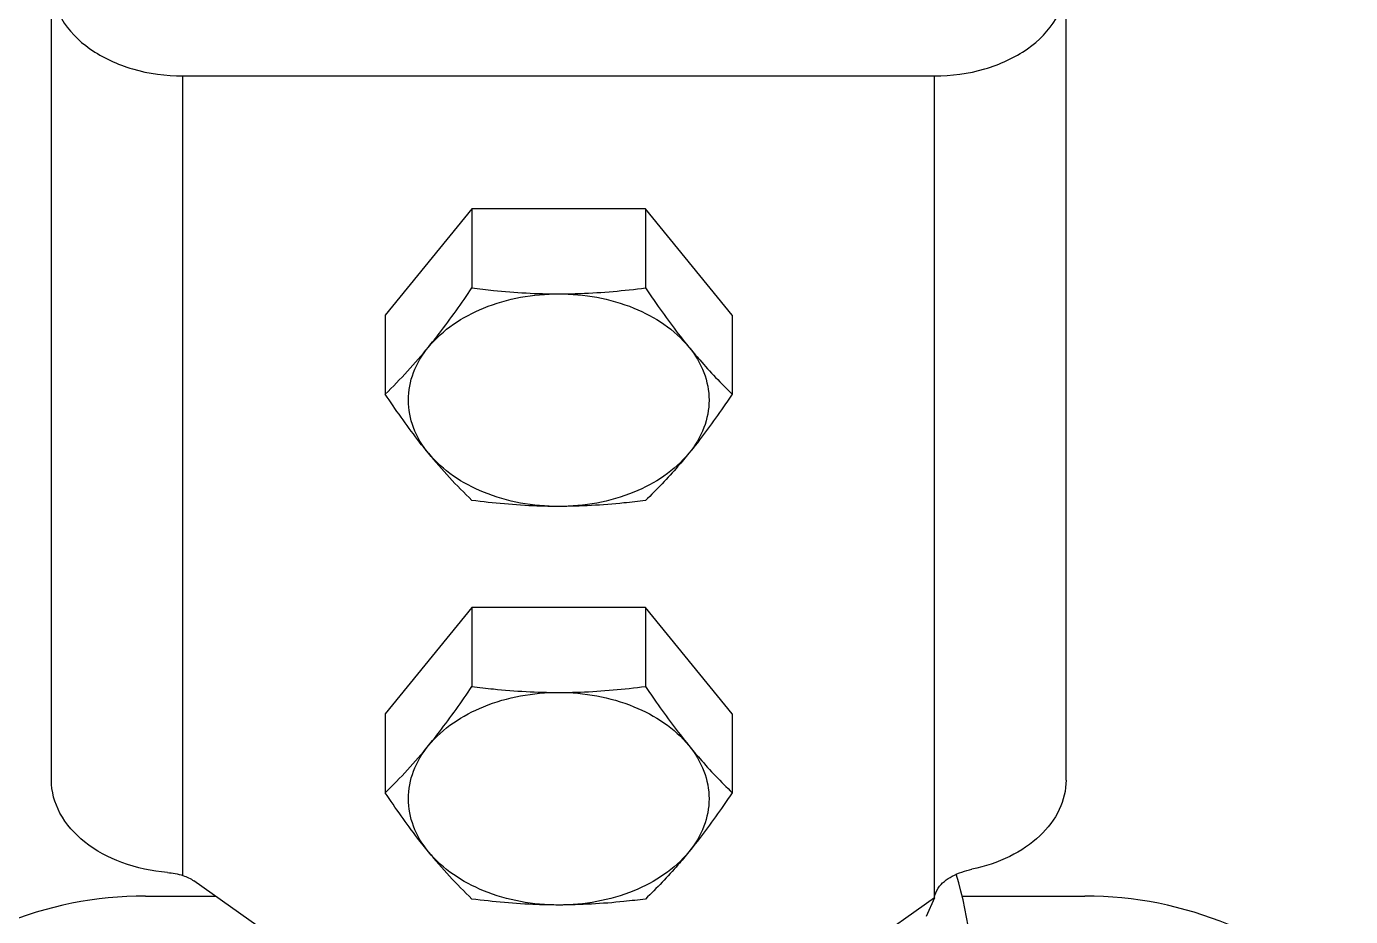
# Model space of a CAD drawing. Extents: x 1725261 to 1937680, y 860327 to 1571294.
# Drawn here: x 1846463 to 1847281, y 1249311 to 1249861 of the extents above; entities that cross this region are included whole.
import ezdxf

# ---------------------------------------------------------------- set-up
doc = ezdxf.new("R2010")
doc.units = 0
doc.header["$LTSCALE"] = 1000
doc.header["$MEASUREMENT"] = 0

msp = doc.modelspace()

# ---------------------------------------------------------------- linework, layer by layer
at = {"linetype": 'Continuous'}
for p, q in [((1846478.21, 1249395.52), (1846478.21, 1249964.26)), ((1847105.47, 1249395.52), (1847105.47, 1249964.26)), ((1846559.52, 1249336.55), (1846559.52, 1249830.85)), ((1846559.52, 1249830.85), (1847024.16, 1249830.85)), ((1847024.16, 1249322.79), (1847024.16, 1249830.85)), ((1846738.19, 1249748.71), (1846684.54, 1249683)), ((1846738.19, 1249748.71), (1846738.19, 1249699.84)), ((1846845.49, 1249748.71), (1846738.19, 1249748.71)), ((1846899.15, 1249683), (1846845.49, 1249748.71)), ((1846845.49, 1249748.71), (1846845.49, 1249699.84)), ((1846684.54, 1249683), (1846684.54, 1249634.13)), ((1846899.15, 1249683), (1846899.15, 1249634.13)), ((1846738.19, 1249502.3), (1846684.54, 1249436.59)), ((1846738.19, 1249502.3), (1846738.19, 1249453.43)), ((1846845.49, 1249502.3), (1846738.19, 1249502.3)), ((1846899.15, 1249436.59), (1846845.49, 1249502.3)), ((1846845.49, 1249502.3), (1846845.49, 1249453.43)), ((1846684.54, 1249436.59), (1846684.54, 1249387.72)), ((1846899.15, 1249436.59), (1846899.15, 1249387.72)), ((1846802.61, 1249166.13), (1846566.33, 1249333.21)), ((1846536.29, 1249323.87), (1846579.54, 1249323.87)), ((1847024.16, 1249322.79), (1846802.61, 1249166.13)), ((1847024.16, 1249322.79), (1847019.12, 1249311.2)), ((1847041, 1249323.87), (1847117.09, 1249323.87))]:
    msp.add_line(p, q, dxfattribs=at)
for centre, radius, start, end in [((1846451.93, 1249875.08), 334.9, 313.9914, 320.77347), ((1846970.79, 1249809.37), 334.9, 219.22653, 226.0086), ((1846451.93, 1249628.66), 334.9, 313.9914, 320.77347), ((1846970.79, 1249562.95), 334.9, 219.22653, 226.0086), ((1846536.29, 1249091.55), 232.32, 90, 135), ((1847117.09, 1249091.55), 232.32, 45, 90)]:
    msp.add_arc(centre, radius, start, end, dxfattribs=at)
for points, knots in [([(1846478.21, 1249888.35), (1846478.21, 1249880.73), (1846483.16, 1249864.36), (1846502.11, 1249845.62), (1846528.72, 1249833.59), (1846549.05, 1249830.85), (1846559.52, 1249830.85)], [0, 0, 0, 0, 0.209473, 0.444657, 0.712023, 1, 1, 1, 1]), ([(1847024.16, 1249830.85), (1847034.64, 1249830.85), (1847054.96, 1249833.59), (1847081.58, 1249845.62), (1847100.53, 1249864.36), (1847105.47, 1249880.73), (1847105.47, 1249888.35)], [0, 0, 0, 0, 0.287977, 0.555343, 0.790527, 1, 1, 1, 1]), ([(1846711.36, 1249663.29), (1846713.65, 1249666.09), (1846723.03, 1249677.95), (1846731.76, 1249690.31), (1846738.19, 1249699.84)], [0, 0, 0, 0, 0.239452, 1, 1, 1, 1]), ([(1846711.36, 1249663.29), (1846720.15, 1249674.05), (1846746.18, 1249691.01), (1846776.08, 1249696.14), (1846791.84, 1249696.14)], [0, 0, 0, 0, 0.468341, 1, 1, 1, 1]), ([(1846738.19, 1249699.84), (1846742.62, 1249699.27), (1846760.43, 1249697.19), (1846778.38, 1249696.14), (1846791.84, 1249696.14)], [0, 0, 0, 0, 0.249182, 1, 1, 1, 1]), ([(1846791.84, 1249696.14), (1846796.34, 1249696.14), (1846814.27, 1249696.48), (1846832.17, 1249698.13), (1846845.49, 1249699.84)], [0, 0, 0, 0, 0.250767, 1, 1, 1, 1]), ([(1846791.84, 1249696.14), (1846807.6, 1249696.14), (1846837.51, 1249691.01), (1846863.54, 1249674.05), (1846872.32, 1249663.29)], [0, 0, 0, 0, 0.531659, 1, 1, 1, 1]), ([(1846845.49, 1249699.84), (1846847.69, 1249696.59), (1846856.23, 1249684.13), (1846865.24, 1249671.96), (1846872.32, 1249663.29)], [0, 0, 0, 0, 0.259411, 1, 1, 1, 1]), ([(1846711.36, 1249597.58), (1846707.49, 1249602.32), (1846701.21, 1249612.7), (1846697.8, 1249630.43), (1846701.21, 1249648.17), (1846707.49, 1249658.55), (1846711.36, 1249663.29)], [0, 0, 0, 0, 0.257487, 0.5, 0.742513, 1, 1, 1, 1]), ([(1846872.32, 1249663.29), (1846874.53, 1249660.59), (1846883.03, 1249650.47), (1846892.16, 1249640.89), (1846899.15, 1249634.13)], [0, 0, 0, 0, 0.264209, 1, 1, 1, 1]), ([(1846872.32, 1249663.29), (1846876.19, 1249658.55), (1846882.47, 1249648.17), (1846885.88, 1249630.43), (1846882.47, 1249612.7), (1846876.19, 1249602.32), (1846872.32, 1249597.58)], [0, 0, 0, 0, 0.257487, 0.5, 0.742513, 1, 1, 1, 1]), ([(1846711.36, 1249597.58), (1846709.07, 1249600.38), (1846699.69, 1249612.24), (1846690.97, 1249624.6), (1846684.54, 1249634.13)], [0, 0, 0, 0, 0.239452, 1, 1, 1, 1]), ([(1846899.15, 1249634.13), (1846896.95, 1249630.88), (1846888.41, 1249618.42), (1846879.4, 1249606.25), (1846872.32, 1249597.58)], [0, 0, 0, 0, 0.259411, 1, 1, 1, 1]), ([(1846791.84, 1249564.72), (1846776.08, 1249564.72), (1846746.18, 1249569.86), (1846720.15, 1249586.82), (1846711.36, 1249597.58)], [0, 0, 0, 0, 0.531659, 1, 1, 1, 1]), ([(1846872.32, 1249597.58), (1846863.54, 1249586.82), (1846837.51, 1249569.86), (1846807.6, 1249564.72), (1846791.84, 1249564.72)], [0, 0, 0, 0, 0.468341, 1, 1, 1, 1]), ([(1846872.32, 1249597.58), (1846870.11, 1249594.88), (1846861.61, 1249584.76), (1846852.48, 1249575.18), (1846845.49, 1249568.42)], [0, 0, 0, 0, 0.264209, 1, 1, 1, 1]), ([(1846791.84, 1249564.72), (1846787.34, 1249564.72), (1846769.41, 1249565.06), (1846751.52, 1249566.71), (1846738.19, 1249568.42)], [0, 0, 0, 0, 0.250767, 1, 1, 1, 1]), ([(1846845.49, 1249568.42), (1846841.06, 1249567.85), (1846823.25, 1249565.77), (1846805.31, 1249564.72), (1846791.84, 1249564.72)], [0, 0, 0, 0, 0.249182, 1, 1, 1, 1]), ([(1846711.36, 1249416.88), (1846713.65, 1249419.68), (1846723.03, 1249431.54), (1846731.76, 1249443.9), (1846738.19, 1249453.43)], [0, 0, 0, 0, 0.239452, 1, 1, 1, 1]), ([(1846711.36, 1249416.88), (1846720.15, 1249427.63), (1846746.18, 1249444.6), (1846776.08, 1249449.73), (1846791.84, 1249449.73)], [0, 0, 0, 0, 0.468341, 1, 1, 1, 1]), ([(1846738.19, 1249453.43), (1846742.62, 1249452.86), (1846760.43, 1249450.78), (1846778.38, 1249449.73), (1846791.84, 1249449.73)], [0, 0, 0, 0, 0.249182, 1, 1, 1, 1]), ([(1846791.84, 1249449.73), (1846796.34, 1249449.73), (1846814.27, 1249450.07), (1846832.17, 1249451.72), (1846845.49, 1249453.43)], [0, 0, 0, 0, 0.250767, 1, 1, 1, 1]), ([(1846791.84, 1249449.73), (1846807.6, 1249449.73), (1846837.51, 1249444.6), (1846863.54, 1249427.63), (1846872.32, 1249416.88)], [0, 0, 0, 0, 0.531659, 1, 1, 1, 1]), ([(1846845.49, 1249453.43), (1846847.69, 1249450.18), (1846856.23, 1249437.71), (1846865.24, 1249425.55), (1846872.32, 1249416.88)], [0, 0, 0, 0, 0.259411, 1, 1, 1, 1]), ([(1846711.36, 1249351.17), (1846707.49, 1249355.91), (1846701.21, 1249366.29), (1846697.8, 1249384.02), (1846701.21, 1249401.75), (1846707.49, 1249412.13), (1846711.36, 1249416.88)], [0, 0, 0, 0, 0.257487, 0.5, 0.742513, 1, 1, 1, 1]), ([(1846872.32, 1249416.88), (1846874.53, 1249414.17), (1846883.03, 1249404.06), (1846892.16, 1249394.48), (1846899.15, 1249387.72)], [0, 0, 0, 0, 0.264209, 1, 1, 1, 1]), ([(1846872.32, 1249416.88), (1846876.19, 1249412.13), (1846882.47, 1249401.75), (1846885.88, 1249384.02), (1846882.47, 1249366.29), (1846876.19, 1249355.91), (1846872.32, 1249351.17)], [0, 0, 0, 0, 0.257487, 0.5, 0.742513, 1, 1, 1, 1]), ([(1846549.9, 1249338.43), (1846540.36, 1249339.23), (1846522.13, 1249343.08), (1846498.67, 1249355.54), (1846482.35, 1249373.49), (1846478.21, 1249388.49), (1846478.21, 1249395.52)], [0, 0, 0, 0, 0.28821, 0.553531, 0.788229, 1, 1, 1, 1]), ([(1847105.47, 1249395.52), (1847105.47, 1249389.33), (1847102.34, 1249376.26), (1847089.54, 1249359.71), (1847070.53, 1249347.11), (1847055.39, 1249342.1), (1847047.33, 1249340.41)], [0, 0, 0, 0, 0.215862, 0.450689, 0.713102, 1, 1, 1, 1]), ([(1846711.36, 1249351.17), (1846709.07, 1249353.97), (1846699.69, 1249365.83), (1846690.97, 1249378.19), (1846684.54, 1249387.72)], [0, 0, 0, 0, 0.239452, 1, 1, 1, 1]), ([(1846899.15, 1249387.72), (1846896.95, 1249384.47), (1846888.41, 1249372), (1846879.4, 1249359.84), (1846872.32, 1249351.17)], [0, 0, 0, 0, 0.259411, 1, 1, 1, 1]), ([(1846791.84, 1249318.31), (1846776.08, 1249318.31), (1846746.18, 1249323.45), (1846720.15, 1249340.41), (1846711.36, 1249351.17)], [0, 0, 0, 0, 0.531659, 1, 1, 1, 1]), ([(1846872.32, 1249351.17), (1846863.54, 1249340.41), (1846837.51, 1249323.45), (1846807.6, 1249318.31), (1846791.84, 1249318.31)], [0, 0, 0, 0, 0.468341, 1, 1, 1, 1]), ([(1846872.32, 1249351.17), (1846870.11, 1249348.46), (1846861.61, 1249338.35), (1846852.48, 1249328.77), (1846845.49, 1249322.01)], [0, 0, 0, 0, 0.264209, 1, 1, 1, 1]), ([(1847024.16, 1249322.79), (1847024.38, 1249324.91), (1847026.74, 1249330.65), (1847035.35, 1249336.94), (1847043.1, 1249339.52), (1847047.33, 1249340.41)], [0, 0, 0, 0, 0.208141, 0.577605, 1, 1, 1, 1]), ([(1847039.43, 1249224.23), (1847042.58, 1249232.91), (1847051.2, 1249270.3), (1847045.95, 1249309.68), (1847037.64, 1249337.31)], [0, 0, 0, 0, 0.242556, 1, 1, 1, 1]), ([(1846791.84, 1249318.31), (1846787.34, 1249318.31), (1846769.41, 1249318.65), (1846751.52, 1249320.3), (1846738.19, 1249322.01)], [0, 0, 0, 0, 0.250767, 1, 1, 1, 1]), ([(1846845.49, 1249322.01), (1846841.06, 1249321.44), (1846823.25, 1249319.36), (1846805.31, 1249318.31), (1846791.84, 1249318.31)], [0, 0, 0, 0, 0.249182, 1, 1, 1, 1])]:
    msp.add_open_spline(points, degree=3, knots=knots, dxfattribs=at)
for points in [[(1846549.9, 1249338.43), (1846553.16, 1249338.15), (1846556.41, 1249337.55), (1846559.52, 1249336.55)], [(1846559.52, 1249336.55), (1846561.93, 1249335.78), (1846564.26, 1249334.67), (1846566.33, 1249333.21)]]:
    msp.add_open_spline(points, degree=3, dxfattribs=at)

doc.saveas('drawing.dxf')
